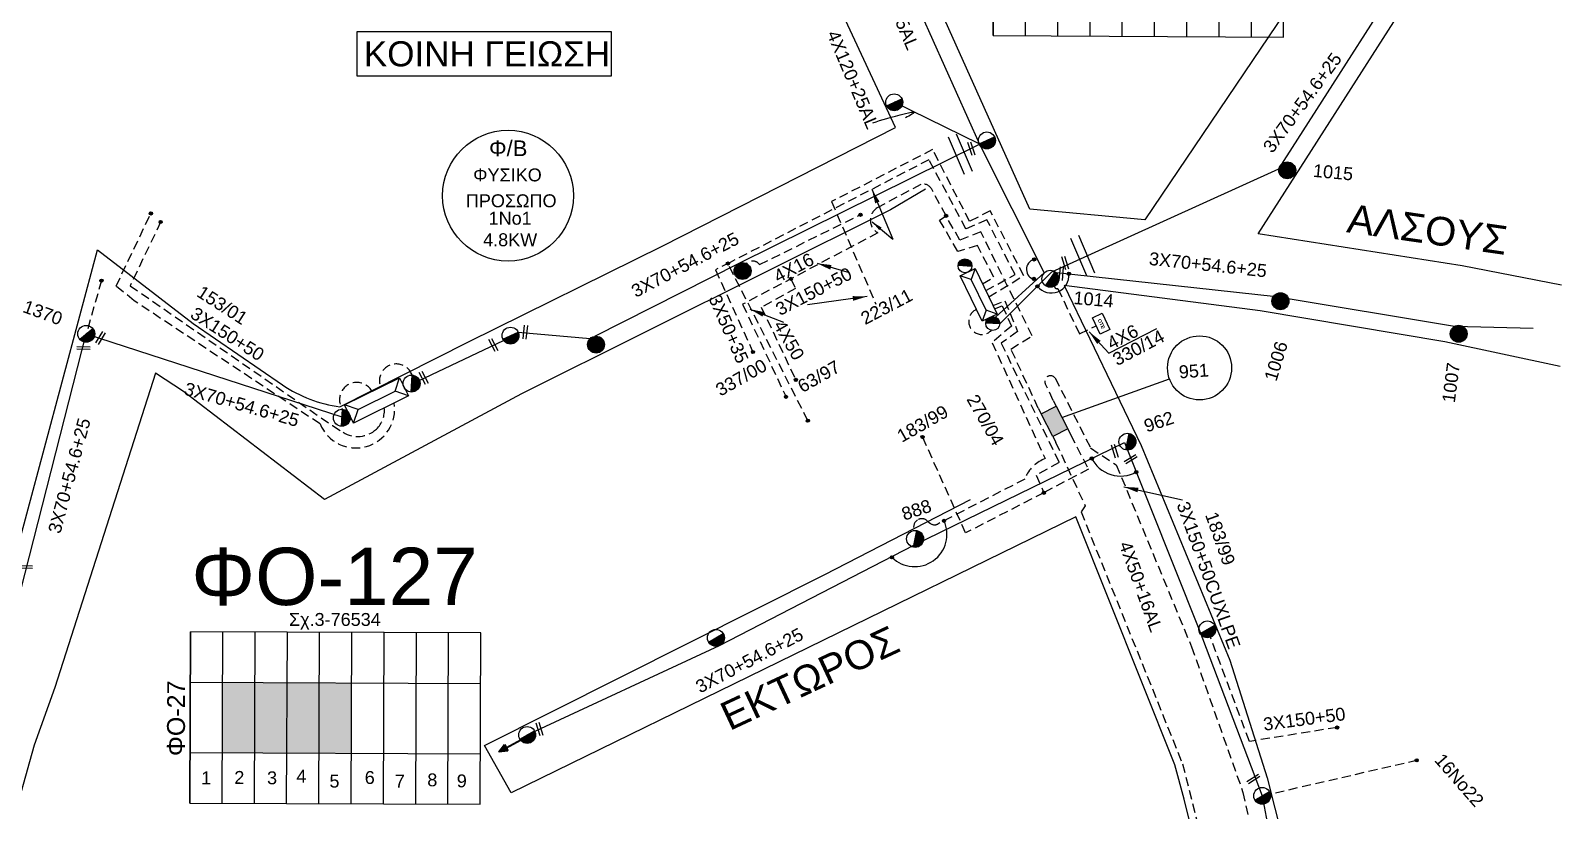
# Model space of a CAD drawing. Header units: millimetres. Extents: x 2999 to 5218, y 1863 to 2903.
# Drawn here: x 4827.6 to 5041.1, y 2673.4 to 2782.2 of the extents above; entities that cross this region are included whole.
import ezdxf
from ezdxf.enums import TextEntityAlignment as Align

# ---------------------------------------------------------------- set-up
doc = ezdxf.new("R2010")
doc.units = ezdxf.units.MM
doc.header["$LTSCALE"] = 0.5
doc.linetypes.add('DASHED', pattern=[19.05, 12.7, -6.35])
for name, color, linetype in [('Link Box 4 Διευθύνσεων', 7, 'Continuous'), ('Pillar OTE', 7, 'Continuous'), ('Άγνωστα', 7, 'Continuous'), ('Ασφαλειοκιβώτια Χ.Τ 9 αναχωρήσεων', 7, 'Continuous'), ('Γυμνά εναέρια ΧΤ και ΦΟΠ (3Φ)   4x50+16AL', 7, 'Continuous'), ('Εναέρια παροχή ΧΤ 4x16', 7, 'SYN_LINE'), ('Εναέρια ΧΤ 4Χ120+25AL', 7, 'SYN_LINE'), ('Επίτονοι', 7, 'Continuous'), ('Επιγραφές - Σχήματα', 7, 'Continuous'), ('Καλώδια ΧΤ   3x150+50AL', 7, 'DASHED'), ('Καλώδια ΧΤ   3x150+50CU', 7, 'DASHED'), ('Μηχανική τομή', 7, 'Continuous'), ('Στύλος Ξύλινος', 7, 'Continuous'), ('Στύλος Ξύλινος @ 1', 7, 'Continuous'), ('Στύλος ΦΜ', 7, 'Continuous'), ('Στύλος ΦΜ @ 1', 7, 'Continuous'), ('Συνδέσεις', 7, 'Continuous'), ('Συνεστραμμένα ΧΤ   3x70+54.6+25 AL', 7, 'SYN_LINE'), ('Τομή', 7, 'Continuous'), ('Υποσταθμός εναέριος 2 στύλων', 7, 'Continuous'), ('Υποσταθμός πόλεως', 7, 'Continuous'), ('Υπόβαθρο ΔΕΗ', 7, 'Continuous'), ('Υπόγεια καλώδια Παροχών ΧΤ   4x6', 7, 'DASHED')]:
    doc.layers.add(name, color=color, linetype=linetype)
doc.styles.add('ar', font='ARIAL.TTF')
doc.styles.add('arial', font='ARIAL.TTF')
doc.styles.get("Standard").update_dxf_attribs({"font": 'ARIAL.TTF'})
doc.linetypes.add('SYN_LINE', pattern='A,0.5,-0.0001,["/\\/\\/\\/",Standard,S=0.1,R=0,X=0,Y=-0.05],-0.25', length=0.7501)
doc.dimstyles.new('ISO-25', dxfattribs={"dimtxt": 2.5, "dimasz": 2.5, "dimexe": 1.25, "dimexo": 0.625, "dimtad": 1, "dimtxsty": 'Standard', "dimcen": 2.5, "dimadec": 0, "dimazin": 0, "dimtfac": 1, "dimtmove": 0, "dimatfit": 3, "dimfxl": 1, "dimarcsym": 0})

# ---------------------------------------------------------------- blocks, each defined once
blk = doc.blocks.new('ΑΣΦΑΛΕΙΟΚΙΒΩΤΙΟ ΥΠΟΣΤΑΘΜΟΥ 9 ΑΝΑΧΩΡΗΣΕΩΝ')
at = {"layer": 'Ασφαλειοκιβώτια Χ.Τ 9 αναχωρήσεων', "ltscale": 40}
for p, q in [((-23.8, 40.36), (24.02, 40.36)), ((-9.72, 40.36), (-9.72, -40.64)), ((9.94, 40.36), (9.94, -40.64)), ((-23.8, 31.36), (24.02, 31.36)), ((-23.8, 22.36), (24.02, 22.36)), ((-23.8, 13.36), (24.02, 13.36)), ((-23.8, 4.36), (24.02, 4.36)), ((-23.8, -4.64), (24.02, -4.64)), ((-23.8, -13.64), (24.02, -13.64)), ((-23.8, -22.64), (24.02, -22.64)), ((-23.8, -31.64), (24.02, -31.64))]:
    blk.add_line(p, q, dxfattribs=at)
at = {"layer": 'Ασφαλειοκιβώτια Χ.Τ 9 αναχωρήσεων'}
blk.add_lwpolyline([(-23.8, -40.64), (24.02, -40.64), (24.02, 40.36), (-23.8, 40.36)], close=True, dxfattribs=at)
for s, p in [('1', (-18.54, 37.25)), ('2', (-18.39, 27.98)), ('3', (-18.45, 18.85)), ('4', (-17.96, 10.67)), ('5', (-19.3, 1.44)), ('6', (-18.25, -8.4)), ('7', (-19.23, -16.79)), ('8', (-18.84, -25.86)), ('9', (-19.09, -34.08))]:
    blk.add_text(s, height=3.6, rotation=270, dxfattribs=at).set_placement(p)
at = {"layer": 'Ασφαλειοκιβώτια Χ.Τ 9 αναχωρήσεων', "ltscale": 40}
for tag, height, p in [('ΟΝΟΜΑ', 5, (-0.16, 44.31)), ('ΚΕΙΜΕΝΟ 1', 2, (17.06, 35.59)), ('ΚΕΙΜΕΝΟ 2', 2, (17.06, 26.88)), ('ΚΕΙΜΕΝΟ 3', 2, (17.06, 17.69)), ('ΚΕΙΜΕΝΟ 4', 2, (17.06, 8.71)), ('ΚΕΙΜΕΝΟ 5', 2, (17.06, -0.13)), ('ΚΕΙΜΕΝΟ 6', 2, (17.06, -9.05)), ('ΚΕΙΜΕΝΟ 7', 2, (17.06, -18.13)), ('ΚΕΙΜΕΝΟ 8', 2, (17.06, -26.85)), ('ΚΕΙΜΕΝΟ 9', 2, (17.06, -35.99)), ('ΣΧ', 2, (-0.1, -42.64))]:
    blk.add_attdef(tag, text='', height=height, dxfattribs=at).set_placement(p, align=Align.MIDDLE_CENTER)
blk = doc.blocks.new('ΜΗΧΑΝΙΚΗ ΤΟΜΗ')
at = {"layer": 'Μηχανική τομή', "ltscale": 40}
for p, q in [((-1.89, 0.78), (1.89, 0.78)), ((1.89, 0), (-1.89, 0))]:
    blk.add_line(p, q, dxfattribs=at)
blk = doc.blocks.new('ΥΠΑΡΧΩΝ ΤΣΙΜΕΝΤΕΝΙΟΣ ΣΤΥΛΟΣ')
at = {"layer": 'Στύλος ΦΜ'}
blk.add_hatch(color=7, dxfattribs=at).paths.add_polyline_path([(-1.29, -2.28, 0.574793), (2.62, 0, 0.268822), (1.3, 2.27)])
at = {"layer": 'Στύλος ΦΜ', "color": 7}
blk.add_line((-1.29, -2.28), (1.3, 2.27), dxfattribs=at)
blk.add_circle((0, 0), 2.62, dxfattribs=at)
at = {"layer": 'Στύλος ΦΜ', "flags": 4}
for tag, p in [('ΑΡΙΘΜΟΣ', (-4.68, 8.05)), ('ΤΥΠΟΣ', (-4.91, 3.03))]:
    blk.add_attdef(tag, p, '', height=4, dxfattribs=at)
blk = doc.blocks.new('ΥΠΑΡΧΩΝ ΞΥΛΙΝΟΣ ΣΤΥΛΟΣ')
at = {"layer": 'Στύλος Ξύλινος'}
h = blk.add_hatch(color=7, dxfattribs=at)
h.paths.add_polyline_path([(-2.62, 0, 0.270008), (-1.29, -2.28), (1.3, 2.27, 0.576266)])
h.paths.add_polyline_path([(-1.29, -2.28, 0.574793), (2.62, 0, 0.268822), (1.3, 2.27)])
at = {"layer": 'Στύλος Ξύλινος', "color": 7}
blk.add_line((-1.29, -2.28), (1.3, 2.27), dxfattribs=at)
blk.add_circle((0, 0), 2.62, dxfattribs=at)
at = {"layer": 'Στύλος Ξύλινος', "flags": 4}
for tag, p in [('ΑΡΙΘΜΟΣ', (-4.91, 8.6)), ('ΤΥΠΟΣ', (-4.85, 3.39))]:
    blk.add_attdef(tag, p, '', height=4, dxfattribs=at)
blk = doc.blocks.new('LINK BOX 4 ΑΝΑΧΩΡΗΣΕΩΝ')
at = {"layer": 'Link Box 4 Διευθύνσεων', "ltscale": 40}
blk.add_hatch(color=256, dxfattribs=at).paths.add_polyline_path([(-3.54, 0), (-3.54, -4.67), (3.54, -4.67), (3.54, 0)])
for p, q in [((-3.54, 0), (-5.33, 0)), ((5.33, 0), (3.54, 0)), ((-3.54, -4.67), (-5.33, -4.67)), ((5.33, -4.67), (3.54, -4.67))]:
    blk.add_line(p, q, dxfattribs=at)
blk.add_lwpolyline([(-3.54, -4.67), (-3.54, 0), (3.54, 0), (3.54, -4.67)], close=True, dxfattribs=at)
blk = doc.blocks.new('ΥΠΟΣΤΑΘΜΟΣ ΕΝΑΕΡΙΟΣ ΕΠΙ 2 ΣΤΥΛΩΝ')
at = {"layer": 'Υποσταθμός εναέριος 2 στύλων', "linetype": 'Continuous'}
for points in [[(-11.97, -2.11, 0.574793), (-8.45, -0.07, 0.268822), (-9.64, 1.98)], [(9.68, -2.15, 0.574793), (13.19, -0.1, 0.268822), (12.01, 1.95)]]:
    blk.add_hatch(color=256, dxfattribs=at).paths.add_polyline_path(points)
for p, q in [((-11.97, -2.11), (-9.64, 1.98)), ((9.68, -2.15), (12.01, 1.95))]:
    blk.add_line(p, q, dxfattribs=at)
for centre in [(-10.81, -0.07), (10.84, -0.1)]:
    blk.add_circle(centre, 2.36, dxfattribs=at)
at = {"layer": 'Υποσταθμός πόλεως', "linetype": 'Continuous', "ltscale": 40}
blk.add_lwpolyline([(-8.57, 2.82), (8.57, 2.82), (8.57, -2.82), (-8.57, -2.82)], close=True, dxfattribs=at)
for points in [[(-5.75, 0), (-8.57, 2.82)], [(-8.57, -2.82), (-5.75, 0)], [(-5.75, 0), (5.75, 0)], [(5.75, 0), (8.57, 2.82)], [(8.57, -2.82), (5.75, 0)]]:
    blk.add_lwpolyline(points, dxfattribs=at)
at = {"layer": 'Υποσταθμός εναέριος 2 στύλων', "ltscale": 40, "flags": 1}
for tag, p in [('ΜΕΤΑΣΧΗΜΑΤΙΣΜΟΣ', (14.09, 2.51)), ('ΙΣΧΥΣ', (14.07, -0.28)), ('ΑΡΙΘΜΟΣ', (14.19, -3))]:
    blk.add_attdef(tag, p, '', height=1.8, dxfattribs=at)
blk = doc.blocks.new('ΤΟΜΗ')
at = {"layer": 'Τομή', "ltscale": 40}
for p, q in [((-5.68, 0), (5.68, 0)), ((5.68, -2.33), (-5.68, -2.33))]:
    blk.add_line(p, q, dxfattribs=at)
blk = doc.blocks.new('_ΣΥΝΔΕΣΗ')
at = {"layer": 'Συνδέσεις', "linetype": 'SYN_LINE', "ltscale": 40}
blk.add_hatch(color=256, dxfattribs=at).paths.add_polyline_path([(0.5, -0.01, 1), (-0.5, -0.01, 1)])
at = {"layer": 'Συνδέσεις'}
blk.add_circle((0, -0.01), 0.5, dxfattribs=at)
blk = doc.blocks.new('ΕΠΙΤΟΝΟΣ')
at = {"layer": 'Επίτονοι', "lineweight": 40, "ltscale": 40}
blk.add_hatch(color=256, dxfattribs=at).paths.add_polyline_path([(-1.13, 6.47), (0, 9.1), (1.13, 6.47)])
for p, q in [((-1.13, 6.47), (0, 9.1)), ((1.13, 6.47), (-1.13, 6.47)), ((-1.13, 6.47), (0, 6.47)), ((0, 9.1), (1.13, 6.47)), ((0, 6.47), (0, 0))]:
    blk.add_line(p, q, dxfattribs=at)
blk = doc.blocks.new('PILLAR ΟΤΕ')
at = {"layer": 'Pillar OTE', "ltscale": 40}
blk.add_lwpolyline([(-3.31, 2.02), (3.39, 2.02), (3.39, -1.99), (-3.31, -1.99)], close=True, dxfattribs=at)
at = {"layer": 'Pillar OTE', "insert": (-1.81, 0.71), "char_height": 1.3575, "width": 109.961, "attachment_point": 1}
blk.add_mtext('{\\fArial|b1|i0|c161|p34;OTE}', dxfattribs=at)

msp = doc.modelspace()

# ---------------------------------------------------------------- hatches: boundary and pattern name
at = {"layer": 'Ασφαλειοκιβώτια Χ.Τ 9 αναχωρήσεων', "ltscale": 40}
for color, points in [(6, [(4854.34, 2691.26), (4854.3, 2681.43), (4858.8, 2681.41), (4858.84, 2691.24)]), (151, [(4858.84, 2691.24), (4858.8, 2681.41), (4863.3, 2681.39), (4863.34, 2691.22)]), (30, [(4863.34, 2691.22), (4863.3, 2681.39), (4867.8, 2681.37), (4867.84, 2691.2)]), (133, [(4867.84, 2691.2), (4867.8, 2681.37), (4872.3, 2681.35), (4872.34, 2691.18)])]:
    msp.add_hatch(color=color, dxfattribs=at).paths.add_polyline_path(points)

# ---------------------------------------------------------------- linework, layer by layer
at = {"layer": 'Άγνωστα', "color": 30, "linetype": 'DASHED', "ltscale": 0.2}
for points in [[(4867.93, 2727.32), (4841.99, 2744.51), (4839.48, 2746.56), (4844.34, 2756.69)], [(4933.6, 2747.56), (4934.23, 2746.22), (4929.48, 2743.59), (4934.3, 2733.45)]]:
    msp.add_lwpolyline(points, dxfattribs=at)
at = {"layer": 'Άγνωστα', "color": 133, "linetype": 'DASHED', "ltscale": 0.2}
for points in [[(4845.7, 2755.49), (4841.44, 2746.61), (4869.66, 2727.09), (4871.14, 2726.15, 0.342724), (4875.79, 2726.59, 0.235042), (4876.89, 2729.56)], [(4962.03, 2743.38), (4963.1, 2743.8), (4964.39, 2740.97), (4961.66, 2738.65), (4969.06, 2722.47), (4968.66, 2722.29, 0.206202), (4966.24, 2719.61), (4954.09, 2713.35, -0.291913), (4953.03, 2713.45, -0.02101), (4952.59, 2713.81, 0.340449), (4951.29, 2713.93, 0.358329), (4950.81, 2712.44, -1.310172)]]:
    msp.add_lwpolyline(points, format="xyb", dxfattribs=at)
at = {"layer": 'Άγνωστα', "color": 2, "linetype": 'DASHED', "ltscale": 0.2}
for points in [[(4925.13, 2749.86), (4923.09, 2748.83), (4928.32, 2737.35)], [(4935.98, 2727.77), (4924.82, 2749.71)]]:
    msp.add_lwpolyline(points, dxfattribs=at)
at = {"layer": 'Άγνωστα', "color": 6, "linetype": 'DASHED', "ltscale": 0.2}
for points in [[(4961.81, 2743.83), (4963.47, 2744.48), (4965.23, 2740.2), (4962.92, 2738.61), (4971.01, 2721.95), (4967.83, 2720.16), (4968.89, 2717.72)], [(4972.62, 2725.83), (4975.11, 2720.99), (4968.89, 2717.72), (4957.98, 2712.1), (4951.98, 2725.5)]]:
    msp.add_lwpolyline(points, dxfattribs=at)
at = {"layer": 'Άγνωστα', "color": 151, "linetype": 'DASHED', "ltscale": 0.2}
msp.add_lwpolyline([(4876.4, 2732.46, -1.027653), (4880.77, 2734.12)], format="xyb", dxfattribs=at)
at = {"layer": 'Άγνωστα', "color": 133, "linetype": 'DASHED', "ltscale": 0.2}
msp.add_lwpolyline([(4999.34, 2675.42), (5020.89, 2680.38)], dxfattribs=at)
at = {"layer": 'Άγνωστα', "color": 30, "linetype": 'DASHED', "ltscale": 0.2}
msp.add_arc((4872.93, 2729.36), 5.4, 202.1603, 9.3032, dxfattribs=at)
at = {"layer": 'Γυμνά εναέρια ΧΤ και ΦΟΠ (3Φ)   4x50+16AL', "color": 85, "linetype": 'SYN_LINE', "ltscale": 10}
msp.add_lwpolyline([(4968.99, 2748.43), (4962.16, 2742.22)], dxfattribs=at)
at = {"layer": 'Γυμνά εναέρια ΧΤ και ΦΟΠ (3Φ)   4x50+16AL', "color": 1, "linetype": 'DASHED', "ltscale": 0.2}
msp.add_lwpolyline([(4970.2, 2730.58), (4969.13, 2732.86, -0.938876), (4970.45, 2733.73), (4975.42, 2723.96), (4979, 2721.59), (4989.48, 2696.23), (4996.67, 2675.89), (5000.99, 2656.43), (5001.13, 2655.57, 0.376553), (5002.94, 2654.08, 0.107262), (5004.47, 2654.46, -0.595527), (5009.74, 2649.99)], format="xyb", dxfattribs=at)
at = {"layer": 'Γυμνά εναέρια ΧΤ και ΦΟΠ (3Φ)   4x50+16AL', "color": 27, "linetype": 'DASHED', "ltscale": 0.2}
msp.add_lwpolyline([(4970.54, 2724.77), (4974.67, 2715.87), (4974.08, 2715.07), (4988.23, 2679.88), (4999.06, 2637.11), (5009.64, 2639.45), (5008.67, 2644), (5009.41, 2644.94), (5010.1, 2647.16)], dxfattribs=at)
at = {"layer": 'Γυμνά εναέρια ΧΤ και ΦΟΠ (3Φ)   4x50+16AL', "color": 133, "ltscale": 40}
msp.add_lwpolyline([(4980.13, 2724.73), (4990.53, 2698.71), (4999.34, 2675.42)], dxfattribs=at)
at = {"layer": 'Εναέρια παροχή ΧΤ 4x16', "color": 30, "linetype": 'DASHED', "ltscale": 0.2}
msp.add_lwpolyline([(4960.35, 2746.86), (4961.92, 2747.82), (4959.63, 2752.2), (4956.9, 2751.38), (4954.34, 2755.74), (4955.26, 2756.35)], dxfattribs=at)
at = {"layer": 'Εναέρια ΧΤ 4Χ120+25AL', "color": 85, "ltscale": 15}
msp.add_line((4959.87, 2766.4), (4948.02, 2772.2), dxfattribs=at)
at = {"layer": 'Επιγραφές - Σχήματα', "color": 7, "linetype": 'DASHED', "ltscale": 0.2}
msp.add_line((4837.44, 2747.32), (4835.32, 2739.89), dxfattribs=at)
at = {"layer": 'Επιγραφές - Σχήματα', "ltscale": 0.2}
msp.add_line((4971.41, 2728.21), (4986.4, 2733.62), dxfattribs=at)
at = {"layer": 'Επιγραφές - Σχήματα', "color": 173}
msp.add_line((4999.34, 2675.42), (5004.07, 2649.91), dxfattribs=at)
at = {"layer": 'Επιγραφές - Σχήματα', "color": 190}
msp.add_lwpolyline([(4873.08, 2775.89), (4908.6, 2775.89), (4908.6, 2782.06), (4873.08, 2782.06)], close=True, dxfattribs=at)
at = {"layer": 'Επιγραφές - Σχήματα', "color": 7, "linetype": 'DASHED', "ltscale": 0.2}
msp.add_lwpolyline([(4929.24, 2749.58), (4943.32, 2756.5)], dxfattribs=at)
at = {"layer": 'Επιγραφές - Σχήματα', "color": 202}
msp.add_circle((4894.15, 2759.17), 9.13, dxfattribs=at)
at = {"layer": 'Επιγραφές - Σχήματα'}
msp.add_circle((4990.61, 2735.14), 4.47, dxfattribs=at)
at = {"layer": 'Επιγραφές - Σχήματα', "ltscale": 0.2}
for centre, radius, start, end in [((4967.93, 2748.87), 1.46, 106.1755, 256.6377), ((4969.93, 2748.06), 2.47, 218.5793, 4.9679), ((4979.62, 2724.61), 4.57, 205.9177, 298.7081), ((4950.87, 2711.91), 4.51, 225.4257, 24.9833)]:
    msp.add_arc(centre, radius, start, end, dxfattribs=at)
at = {"layer": 'Επιγραφές - Σχήματα', "color": 7, "linetype": 'DASHED', "ltscale": 0.2}
msp.add_arc((4928.27, 2748.78), 1.26, 39.5481, 132.4992, dxfattribs=at)
at = {"layer": 'Επιγραφές - Σχήματα', "color": 133, "linetype": 'DASHED', "ltscale": 0.2}
msp.add_arc((4960.24, 2741.63), 1.83, 114.1101, 317.0045, dxfattribs=at)
at = {"layer": 'Επιγραφές - Σχήματα', "color": 6, "linetype": 'DASHED', "ltscale": 0.2}
msp.add_arc((4873.07, 2730.69), 2.42, 28.7946, 213.5465, dxfattribs=at)
at = {"layer": 'Επιγραφές - Σχήματα', "color": 7, "linetype": 'Continuous', "ltscale": 0.2}
msp.add_spline([(4945.04, 2769.34), (4949.61, 2770.64), (4950.83, 2770.83), (4949.59, 2770.02)], degree=3, dxfattribs=at)
at = {"layer": 'Καλώδια ΧΤ   3x150+50AL', "color": 2, "linetype": 'DASHED', "ltscale": 0.2}
msp.add_lwpolyline([(4960.8, 2745.92), (4964.87, 2748.17), (4960.94, 2755.8), (4958.03, 2754.52), (4952.87, 2764.18), (4925.13, 2749.86)], dxfattribs=at)
at = {"layer": 'Καλώδια ΧΤ   3x150+50AL', "color": 30, "linetype": 'DASHED', "ltscale": 0.2}
msp.add_lwpolyline([(4968.12, 2729.52), (4964.3, 2737.76), (4967.25, 2739.6), (4960.11, 2754.13), (4957.17, 2752.95), (4955.26, 2756.35), (4953.25, 2760.07, 0.33879), (4951.73, 2760.75), (4945.75, 2757.53, 0.597169), (4945.75, 2753.99), (4926.88, 2744.01), (4932.93, 2731.1)], format="xyb", dxfattribs=at)
at = {"layer": 'Καλώδια ΧΤ   3x150+50AL', "color": 133, "ltscale": 0.2}
msp.add_lwpolyline([(5009.8, 2684.95), (4997.57, 2683.01), (4992.12, 2697.55)], dxfattribs=at)
at = {"layer": 'Καλώδια ΧΤ   3x150+50CU', "color": 1, "ltscale": 0.2}
msp.add_lwpolyline([(4966.08, 2748), (4961.41, 2757.06), (4958.54, 2755.58), (4953.37, 2765.61), (4939.28, 2758.34), (4939.28, 2758.34), (4945.46, 2744.05)], dxfattribs=at)
at = {"layer": 'Καλώδια ΧΤ   3x150+50CU', "color": 7, "ltscale": 0.2}
msp.add_lwpolyline([(4961.22, 2745.05), (4966.08, 2748)], dxfattribs=at)
at = {"layer": 'Συνεστραμμένα ΧΤ   3x70+54.6+25 AL', "color": 85, "ltscale": 15}
msp.add_lwpolyline([(4935.14, 2818.48), (4948.53, 2791.8), (4959.9, 2766.35), (4968.94, 2748.39)], dxfattribs=at)
at = {"layer": 'Συνεστραμμένα ΧΤ   3x70+54.6+25 AL', "color": 133, "ltscale": 20}
for points in [[(4970.02, 2748.54), (5001.68, 2762.93), (5023.95, 2797.74)], [(4896.82, 2683.91), (4923.65, 2696.4), (4950.77, 2710.41), (4980.13, 2724.73)]]:
    msp.add_lwpolyline(points, dxfattribs=at)
at = {"layer": 'Συνεστραμμένα ΧΤ   3x70+54.6+25 AL', "color": 151, "ltscale": 20}
msp.add_lwpolyline([(4906.25, 2739.55), (4926.39, 2749.74), (4959.9, 2766.35)], dxfattribs=at)
at = {"layer": 'Συνεστραμμένα ΧΤ   3x70+54.6+25 AL', "color": 5, "ltscale": 10}
msp.add_lwpolyline([(4962.73, 2741.27), (4970.02, 2748.54)], dxfattribs=at)
at = {"layer": 'Συνεστραμμένα ΧΤ   3x70+54.6+25 AL', "color": 5, "ltscale": 20}
msp.add_lwpolyline([(4970.22, 2748.52), (5001.28, 2745.08), (5026.19, 2740.94), (5037.13, 2740.67)], dxfattribs=at)
at = {"layer": 'Συνεστραμμένα ΧΤ   3x70+54.6+25 AL', "color": 6, "ltscale": 20}
msp.add_lwpolyline([(4800.79, 2610.96), (4808.85, 2641.04), (4816.81, 2668.27), (4826.21, 2704.13), (4835.32, 2739.89), (4871.09, 2728.27)], dxfattribs=at)
at = {"layer": 'Συνεστραμμένα ΧΤ   3x70+54.6+25 AL', "color": 151, "ltscale": 10}
msp.add_lwpolyline([(4895.58, 2740.12), (4905.63, 2739.24)], dxfattribs=at)
at = {"layer": 'Συνεστραμμένα ΧΤ   3x70+54.6+25 AL', "color": 151, "ltscale": 15}
msp.add_lwpolyline([(4881.65, 2733.32), (4893.53, 2738.98)], dxfattribs=at)
at = {"layer": 'Υπόβαθρο ΔΕΗ'}
for points in [[(4762.21, 2631.94), (4799.72, 2620.49), (4800.79, 2620.32), (4811.71, 2659.36), (4822.04, 2696.33), (4836.9, 2751.62), (4850.22, 2741.34), (4862.71, 2732.77, 0.11908), (4870.71, 2729.72), (4888.66, 2738.77), (4915.74, 2752.18), (4948.22, 2768.7), (4923.88, 2820.99), (4913.74, 2841.21, 0.097629), (4889.52, 2872.45), (4884.09, 2875.89), (4873.75, 2880.46), (4860.38, 2887.48)], [(4952.4, 2760.08), (4947.5, 2757.21), (4896.01, 2731.53), (4868.56, 2716.79), (4848.9, 2731.86), (4845, 2734.42), (4830.94, 2690.53), (4828.07, 2682.5), (4807.64, 2609.63), (4802.53, 2592.36), (4800.38, 2582.91, 0.681484), (4804.98, 2579.77, -0.01881), (4808.56, 2582.02, -0.116382), (4814.89, 2583.91, -0.160302), (4845.19, 2578.28, -0.060772), (4861.56, 2568.29), (4895.69, 2544.25, 0.129566), (4925.43, 2536.55, 0.095179), (4950.07, 2544.08, -0.008073), (4962.15, 2550.23), (4988.35, 2570.92), (5007.04, 2586.1), (5010.05, 2588.39)]]:
    msp.add_lwpolyline(points, format="xyb", dxfattribs=at)
for points in [[(5037.13, 2836.04), (4982.97, 2755.79), (4966.93, 2757.27), (4942.92, 2810.88), (4994.79, 2879.43), (5000.86, 2887.6)], [(5041.08, 2746.69), (5027.22, 2749.4), (4998.78, 2753.83), (5032.92, 2807.23)], [(5040.9, 2735.34), (5024.83, 2738.76), (4999.08, 2743.12), (4971.74, 2746.64), (4982.45, 2724.31), (4994.85, 2694.33), (5000.06, 2677.95), (5006.44, 2652.55), (5006.94, 2650.59), (5040.55, 2648.93)], [(4977.94, 2737.2), (4984.63, 2740.65)], [(4894.59, 2675.84), (4890.88, 2682.45), (4938.33, 2706.32), (4958.68, 2716.76)], [(5010.05, 2588.39), (4988.48, 2674.96), (4987.18, 2679.76), (4973.37, 2714.37), (4894.59, 2675.84)]]:
    msp.add_lwpolyline(points, dxfattribs=at)
at = {"layer": 'Υπόγεια καλώδια Παροχών ΧΤ   4x6', "color": 7, "linetype": 'DASHED', "ltscale": 0.2}
msp.add_lwpolyline([(4970.36, 2746.54, 0.483085), (4970.84, 2746.21), (4973.86, 2739.9), (4976.2, 2741.02)], format="xyb", dxfattribs=at)

# ---------------------------------------------------------------- block references
at = {"layer": 'Link Box 4 Διευθύνσεων', "xscale": 0.4999999999999998, "yscale": 0.4999999999999998, "zscale": 0.4999999999999998, "rotation": 117.0771704093769}
msp.add_blockref('LINK BOX 4 ΑΝΑΧΩΡΗΣΕΩΝ', (4969.33, 2727.14), dxfattribs=at)
at = {"layer": 'Pillar OTE', "xscale": 0.375, "yscale": 0.375, "zscale": 0.375, "rotation": 295.6252003486994}
msp.add_blockref('PILLAR ΟΤΕ', (4976.88, 2741.32), dxfattribs=at)
at = {"layer": 'Ασφαλειοκιβώτια Χ.Τ 9 αναχωρήσεων'}
for p, xscale, yscale, zscale, rotation, values in [((4982.08, 2793.31), 0.4999999999999998, 0.4999999999999998, 0.4999999999999998, 89.70135055606067, {'ΟΝΟΜΑ': 'ΦΟ - 122'}), ((4870, 2686.22), 0.4999999999999997, 0.4999999999999997, 0.4999999999999997, 89.75847880701376, {'ΟΝΟΜΑ': 'ΦΟ-27'})]:
    msp.add_blockref('ΑΣΦΑΛΕΙΟΚΙΒΩΤΙΟ ΥΠΟΣΤΑΘΜΟΥ 9 ΑΝΑΧΩΡΗΣΕΩΝ', p, dxfattribs=dict(at, xscale=xscale, yscale=yscale, zscale=zscale, rotation=rotation)).add_auto_attribs(values)
at = {"layer": 'Επίτονοι', "xscale": 0.4499999999996663, "yscale": 0.4499999999996663, "zscale": 0.4499999999996663, "rotation": 118.5415080542838}
msp.add_blockref('ΕΠΙΤΟΝΟΣ', (4896.45, 2683.52), dxfattribs=at)
at = {"layer": 'Μηχανική τομή'}
for p, xscale, yscale, zscale, rotation in [((4958.96, 2765.79), 0.4999999999999994, 0.4999999999999994, 0.4999999999999994, 107.4685985213119), ((4972.06, 2749.85), 0.4999999999999994, 0.4999999999999994, 0.4999999999999994, 107.4685985213119), ((4971.52, 2748.26), 0.4999999999999995, 0.4999999999999995, 0.4999999999999995, 85.07081236176089), ((4837.15, 2739.42), 0.5000000000001988, 0.5000000000001988, 0.5000000000001988, 238.0289463807884), ((4896.36, 2740.15), 0.5000000000000694, 0.5000000000000694, 0.5000000000000694, 263.880652633037), ((4834.93, 2737.72), 0.4999999999999997, 0.4999999999999997, 0.4999999999999997, 359.0124569363024), ((4891.93, 2738.24), 0.500000000000021, 0.500000000000021, 0.500000000000021, 297.55807681394), ((4882.21, 2733.68), 0.500000000000021, 0.500000000000021, 0.500000000000021, 297.55807681394), ((4978.99, 2723.58), 0.4999999999999994, 0.4999999999999994, 0.4999999999999994, 107.4685985213119), ((4981.11, 2722.24), 0.4999999999999995, 0.4999999999999995, 0.4999999999999995, 32.19038683362808), ((4826.86, 2707.16), 0.4999999999999997, 0.4999999999999997, 0.4999999999999997, 359.0124569363024), ((4898.73, 2684.79), 0.4999999999999994, 0.4999999999999994, 0.4999999999999994, 107.4685985213119), ((4998.22, 2677.6), 0.4999999999999995, 0.4999999999999995, 0.4999999999999995, 32.19038683362808)]:
    msp.add_blockref('ΜΗΧΑΝΙΚΗ ΤΟΜΗ', p, dxfattribs=dict(at, xscale=xscale, yscale=yscale, zscale=zscale, rotation=rotation))
at = {"layer": 'Στύλος Ξύλινος @ 1', "ltscale": 40}
ref = msp.add_blockref('ΥΠΑΡΧΩΝ ΞΥΛΙΝΟΣ ΣΤΥΛΟΣ', (5002.84, 2762.71), dxfattribs=dict(at, xscale=0.4499999999998179, yscale=0.4499999999998179, zscale=0.4499999999998179, rotation=354.6044782734226))
ref.add_attrib('ΤΥΠΟΣ', '1015', (5006.37, 2761.81), dxfattribs={"layer": 'Στύλος Ξύλινος', "height": 1.8, "rotation": 354.6045, "flags": 4})
at = {"layer": 'Στύλος Ξύλινος @ 1', "ltscale": 40, "xscale": 0.4499999999998179, "yscale": 0.4499999999998179, "zscale": 0.4499999999998179, "rotation": 73.05107294189526}
for p in [(4926.87, 2748.66), (4906.43, 2738.38)]:
    msp.add_blockref('ΥΠΑΡΧΩΝ ΞΥΛΙΝΟΣ ΣΤΥΛΟΣ', p, dxfattribs=at)
at = {"layer": 'Στύλος Ξύλινος @ 1', "ltscale": 40}
ref = msp.add_blockref('ΥΠΑΡΧΩΝ ΞΥΛΙΝΟΣ ΣΤΥΛΟΣ', (5001.89, 2744.44), dxfattribs=dict(at, xscale=0.4499999999998179, yscale=0.4499999999998179, zscale=0.4499999999998179, rotation=73.05107294189526))
ref.add_attrib('ΤΥΠΟΣ', '1006', (5001.32, 2733.15), dxfattribs={"layer": 'Στύλος Ξύλινος', "height": 1.8, "rotation": 73.0511, "flags": 4})
ref = msp.add_blockref('ΥΠΑΡΧΩΝ ΞΥΛΙΝΟΣ ΣΤΥΛΟΣ', (5026.75, 2739.9), dxfattribs=dict(at, xscale=0.4499999999998179, yscale=0.4499999999998179, zscale=0.4499999999998179, rotation=82.56803306647703))
ref.add_attrib('ΤΥΠΟΣ', '1007', (5026.21, 2730.19), dxfattribs={"layer": 'Στύλος Ξύλινος', "height": 1.8, "rotation": 82.568, "flags": 4})
at = {"layer": 'Στύλος ΦΜ @ 1', "ltscale": 40}
for p, xscale, yscale, zscale, rotation in [((4948.02, 2772.2), 0.449999999999818, 0.449999999999818, 0.449999999999818, 323.95426947728), ((4960.95, 2766.88), 0.449999999999818, 0.449999999999818, 0.449999999999818, 323.95426947728), ((4894.5, 2739.64), 0.449999999999818, 0.449999999999818, 0.449999999999818, 323.95426947728), ((4923.15, 2697.47), 0.4499999999998182, 0.4499999999998182, 0.4499999999998182, 329.4999534400037), ((4991.7, 2698.65), 0.4499999999998182, 0.4499999999998182, 0.4499999999998182, 329.4999534400037), ((4896.82, 2683.91), 0.4499999999998182, 0.4499999999998182, 0.4499999999998182, 329.4999534400037), ((4999.34, 2675.42), 0.4499999999998182, 0.4499999999998182, 0.4499999999998182, 329.4999534400037)]:
    msp.add_blockref('ΥΠΑΡΧΩΝ ΤΣΙΜΕΝΤΕΝΙΟΣ ΣΤΥΛΟΣ', p, dxfattribs=dict(at, xscale=xscale, yscale=yscale, zscale=zscale, rotation=rotation))
ref = msp.add_blockref('ΥΠΑΡΧΩΝ ΤΣΙΜΕΝΤΕΝΙΟΣ ΣΤΥΛΟΣ', (4969.8, 2747.58), dxfattribs=dict(at, xscale=0.449999999999818, yscale=0.449999999999818, zscale=0.449999999999818, rotation=354.8892472082639))
ref.add_attrib('ΤΥΠΟΣ', '1014', (4972.97, 2744.06), dxfattribs={"layer": 'Στύλος ΦΜ', "height": 1.8, "rotation": 354.8892, "flags": 4})
ref = msp.add_blockref('ΥΠΑΡΧΩΝ ΤΣΙΜΕΝΤΕΝΙΟΣ ΣΤΥΛΟΣ', (4835.32, 2739.89), dxfattribs=dict(at, xscale=0.449999999999818, yscale=0.449999999999818, zscale=0.449999999999818, rotation=339.9187535367751))
ref.add_attrib('ΤΥΠΟΣ', '1370', (4826.33, 2742.97), dxfattribs={"layer": 'Στύλος ΦΜ', "height": 1.8, "rotation": 339.9188, "flags": 4})
ref = msp.add_blockref('ΥΠΑΡΧΩΝ ΤΣΙΜΕΝΤΕΝΙΟΣ ΣΤΥΛΟΣ', (4980.55, 2724.84), dxfattribs=dict(at, xscale=0.4499999999998181, yscale=0.4499999999998181, zscale=0.4499999999998181, rotation=18.55437712953695))
ref.add_attrib('ΤΥΠΟΣ', '962', (4983.23, 2726.11), dxfattribs={"layer": 'Στύλος ΦΜ', "height": 1.8, "rotation": 18.5544, "flags": 4})
ref = msp.add_blockref('ΥΠΑΡΧΩΝ ΤΣΙΜΕΝΤΕΝΙΟΣ ΣΤΥΛΟΣ', (4950.93, 2711.27), dxfattribs=dict(at, xscale=0.4499999999998181, yscale=0.4499999999998181, zscale=0.4499999999998181, rotation=18.55437712953695))
ref.add_attrib('ΤΥΠΟΣ', '888', (4949.42, 2713.81), dxfattribs={"layer": 'Στύλος ΦΜ', "height": 1.8, "rotation": 18.5544, "flags": 4})
at = {"layer": 'Συνδέσεις', "xscale": 0.4500000000002728, "yscale": 0.4500000000002728, "zscale": 0.4500000000002728}
for p in [(4844.34, 2756.7), (4943.32, 2756.51), (4955.26, 2756.36), (4845.7, 2755.5), (4967.53, 2750.28), (4924.82, 2749.71), (4972.39, 2748.28), (4837.44, 2747.32), (4933.6, 2747.57), (4967.51, 2747.56), (4968, 2746.53), (4928.32, 2737.36), (4934.3, 2733.46), (4932.93, 2731.1), (4935.98, 2727.77), (4951.98, 2725.5), (4975.57, 2722.51), (4981.78, 2720.6), (4968.89, 2717.72), (4954.97, 2713.8), (4947.71, 2708.71), (5009.8, 2684.95), (5020.9, 2680.38)]:
    msp.add_blockref('_ΣΥΝΔΕΣΗ', p, dxfattribs=at)
at = {"layer": 'Τομή', "xscale": 0.5, "yscale": 0.5, "zscale": 0.5, "rotation": 113.1530009603787}
for p in [(4956.72, 2764.73), (4973.76, 2750.58)]:
    msp.add_blockref('ΤΟΜΗ', p, dxfattribs=at)
at = {"layer": 'Υποσταθμός εναέριος 2 στύλων'}
for p, xscale, yscale, zscale, rotation in [((4959.8, 2745.33), 0.4124086278976815, 0.4124086278976815, 0.4124086278976815, 115.7893280557003), ((4875.81, 2730.6), 0.4999999999999999, 0.4999999999999999, 0.4999999999999999, 26.20610165512867)]:
    msp.add_blockref('ΥΠΟΣΤΑΘΜΟΣ ΕΝΑΕΡΙΟΣ ΕΠΙ 2 ΣΤΥΛΩΝ', p, dxfattribs=dict(at, xscale=xscale, yscale=yscale, zscale=zscale, rotation=rotation))

# ---------------------------------------------------------------- texts
at = {"layer": 'Άγνωστα', "ltscale": 40, "char_height": 1.8, "width": 17.1868, "attachment_point": 1, "style": 'arial'}
for s, insert, rotation in [('3X50+35', (4923.73, 2745.6), 293.5808), ('3X150+50', (4850.66, 2743.76), 327.1811), ('4X50', (4932.68, 2742.01), 299.7387), ('3X150+50CUXLPE', (4989.08, 2716.68), 289.7178)]:
    msp.add_mtext(s, dxfattribs=dict(at, insert=insert, rotation=rotation))
at = {"layer": 'Γυμνά εναέρια ΧΤ και ΦΟΠ (3Φ)   4x50+16AL', "ltscale": 40, "char_height": 1.8, "width": 17.1868, "attachment_point": 1, "style": 'arial'}
for s, insert, rotation in [('4X120+25AL', (4945.84, 2793.49), 292.8953), ('4X120+25AL', (4940.24, 2782.46), 292.8953), ('4X50+16AL', (4981.03, 2711.14), 289.7999)]:
    msp.add_mtext(s, dxfattribs=dict(at, insert=insert, rotation=rotation))
at = {"layer": 'Εναέρια παροχή ΧΤ 4x16', "ltscale": 20, "char_height": 1.8, "width": 17.1868, "attachment_point": 1, "rotation": 27.7444, "style": 'arial'}
for s, insert in [('4X16', (4930.99, 2748.55)), ('223/11', (4943.13, 2742.69)), ('4X6', (4977.48, 2739.22)), ('330/14', (4978.27, 2736.96))]:
    msp.add_mtext(s, dxfattribs=dict(at, insert=insert))
at = {"layer": 'Επιγραφές - Σχήματα', "color": 1, "style": 'ar'}
for s, height, p in [('Φ/Β', 2.2, (4894.18, 2765.83)), ('ΦΥΣΙΚΟ ', 1.8, (4894.42, 2762.07)), ('1No1', 1.8, (4894.45, 2756.01)), ('4.8KW', 1.8, (4894.45, 2753.02))]:
    msp.add_text(s, height=height, dxfattribs=at).set_placement(p, align=Align.MIDDLE)
at = {"layer": 'Επιγραφές - Σχήματα', "color": 190, "insert": (4874.04, 2780.72), "char_height": 3.5, "width": 35.1311, "attachment_point": 1}
msp.add_mtext('KOINH ΓΕΙΩΣΗ', dxfattribs=at)
at = {"layer": 'Επιγραφές - Σχήματα', "color": 1, "insert": (4888.27, 2759.36), "char_height": 1.8, "width": 12.958, "attachment_point": 1}
msp.add_mtext('ΠΡΟΣΩΠΟ', dxfattribs=at)
at = {"layer": 'Επιγραφές - Σχήματα', "char_height": 4, "width": 15.1545, "attachment_point": 1}
for s, insert, rotation in [('ΑΛΣΟΥΣ', (5011.59, 2758.05), 351.8268), ('ΕΚΤΩΡΟΣ', (4923.35, 2688.06), 25.0355)]:
    msp.add_mtext(s, dxfattribs=dict(at, insert=insert, rotation=rotation))
at = {"layer": 'Επιγραφές - Σχήματα', "ltscale": 40, "char_height": 1.8, "width": 17.1868, "attachment_point": 1, "style": 'arial'}
for s, insert, rotation in [('153/01', (4851.56, 2746.74), 327.1811), ('337/00', (4922.89, 2732.67), 29.7387), ('63/97', (4934.33, 2733.17), 29.7387), ('951', (4987.66, 2735.46), 3.9372), ('270/04', (4959.61, 2731.66), 299.7387), ('183/99', (4948.19, 2726.23), 29.7387), ('183/99', (4993.05, 2715.25), 289.7178), ('16Νο22', (5024.63, 2681.52), 311.1263)]:
    msp.add_mtext(s, dxfattribs=dict(at, insert=insert, rotation=rotation))
at = {"layer": 'Επιγραφές - Σχήματα', "ltscale": 40, "insert": (4849.96, 2710.04), "char_height": 8, "width": 17.8089, "attachment_point": 1, "style": 'arial'}
msp.add_mtext('ΦO-127', dxfattribs=at)
at = {"layer": 'Επιγραφές - Σχήματα', "ltscale": 0.2, "insert": (4863.6, 2700.93), "char_height": 1.8, "width": 29.9818, "attachment_point": 1}
msp.add_mtext('Σχ.3-76534', dxfattribs=at)
at = {"layer": 'Καλώδια ΧΤ   3x150+50AL', "ltscale": 40, "char_height": 1.8, "width": 17.1868, "attachment_point": 1, "style": 'arial'}
for s, insert, rotation in [('3Χ150+50', (4931.26, 2743.96), 27.4308), ('3X150+50', (4999.38, 2686.28), 7.4843)]:
    msp.add_mtext(s, dxfattribs=dict(at, insert=insert, rotation=rotation))
at = {"layer": 'Συνεστραμμένα ΧΤ   3x70+54.6+25 AL', "ltscale": 40, "char_height": 1.8, "width": 17.1868, "attachment_point": 1, "style": 'arial'}
for insert, rotation in [((4999.32, 2766.05), 53.5749), ((4911.13, 2746.49), 27.7444), ((4983.68, 2751.31), 353.9121), ((4849.34, 2733.18), 343.9197), ((4829.96, 2712.36), 75.0436), ((4920.1, 2691.28), 27.7444)]:
    msp.add_mtext('3X70+54.6+25', dxfattribs=dict(at, insert=insert, rotation=rotation))

# ---------------------------------------------------------------- leaders
at = {"layer": 'Επιγραφές - Σχήματα', "ltscale": 40}
for points, override in [([(4944.9, 2760.07), (4947.81, 2753.08)], {"dimasz": 2, "dimtad": 0}), ([(4944.95, 2755.52), (4947.81, 2753.08)], {"dimasz": 1.5, "dimtad": 0}), ([(4937.26, 2749.73), (4941.72, 2748.44)], {"dimasz": 2, "dimtad": 0}), ([(4944.23, 2745.1), (4935.92, 2743.96)], {"dimasz": 2, "dimtad": 0}), ([(4927.9, 2743.34), (4932.56, 2741.51)], {"dimasz": 2, "dimtad": 0}), ([(4975.22, 2740.17), (4977.94, 2737.2)], {"dimasz": 2, "dimtad": 0}), ([(4980.06, 2718.53), (4988.25, 2716.71)], {"dimasz": 2, "dimtad": 0})]:
    msp.add_leader(points, dimstyle='ISO-25', override=override, dxfattribs=at)

doc.saveas('drawing.dxf')
